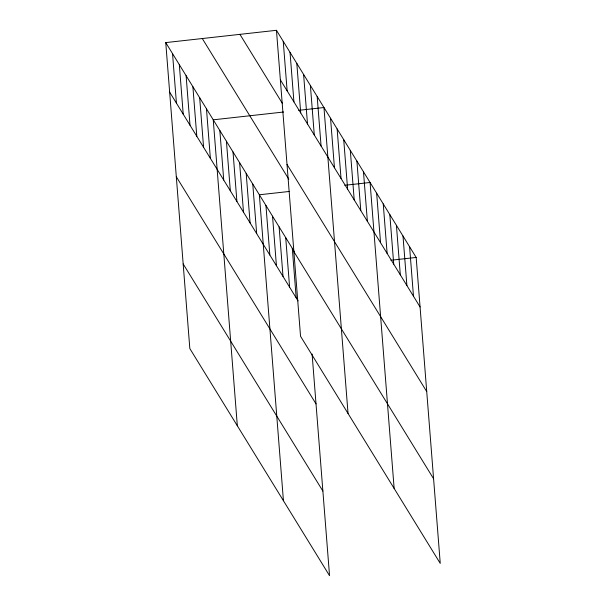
<?xml version="1.0" encoding="UTF-8"?>
<svg xmlns="http://www.w3.org/2000/svg" width="606" height="606" viewBox="0 0 606 606"><rect width="100%" height="100%" fill="white"/><g stroke="black" fill="none" stroke-linecap="round" stroke-linejoin="round"><path stroke-width="0.91" d="M312.098 354.055L329.543 575.7L189.829 348.556L165.749 42.594L276.457 30.3L416.17 257.444L440.251 563.406L300.538 336.262L276.457 30.3M283.661 112.004L213.251 119.821L237.332 425.783M298.667 110.337L323.96 107.527L348.041 413.489M289.335 191.451L259.36 194.784L283.434 500.745M344.776 185.292L370.069 182.482L394.142 488.451M390.878 260.254L416.17 257.444M280.351 79.825L420.072 306.969M239.923 34.36L282.578 103.702M287.017 164.453L426.73 391.59M202.283 38.534L288.835 179.247M165.749 42.594L294.175 251.384M293.88 251.641L433.593 478.778M169.642 92.12L298.069 300.909M176.308 176.747L316.021 403.891M183.171 263.936L322.884 491.08M409.588 246.733L413.481 296.258M402.998 236.029L406.899 285.555M396.415 225.318L400.308 274.844M389.825 214.607L393.726 264.14M383.242 203.904L387.136 253.429M376.652 193.193L380.553 242.718M363.479 171.778L367.38 221.304M356.896 161.067L360.79 210.593M350.306 150.364L354.207 199.889M343.723 139.653L347.617 189.178M337.133 128.942L341.034 178.475M330.543 118.238L334.444 167.764M317.173 96.498L321.074 146.023M310.386 85.461L314.287 134.994M303.598 74.432L307.5 123.957M296.811 63.395L300.712 112.928M290.032 52.366L293.925 101.891M283.244 41.329L287.138 90.862M292.289 248.324L296.19 297.849M285.706 237.613L289.6 287.138M279.116 226.902L283.017 276.434M272.533 216.198L276.427 265.723M265.943 205.487L269.844 255.012M252.77 184.072L256.671 233.598M246.187 173.361L250.081 222.894M239.597 162.658L243.498 212.183M233.015 151.947L236.908 201.472M226.424 141.236L230.325 190.769M219.842 130.532L223.735 180.058M206.464 108.792L210.365 158.317M199.677 97.755L203.578 147.288M192.89 86.726L196.791 136.252M186.11 75.689L190.004 125.222M179.323 64.66L183.217 114.186M172.536 53.631L176.429 103.156"/></g></svg>
